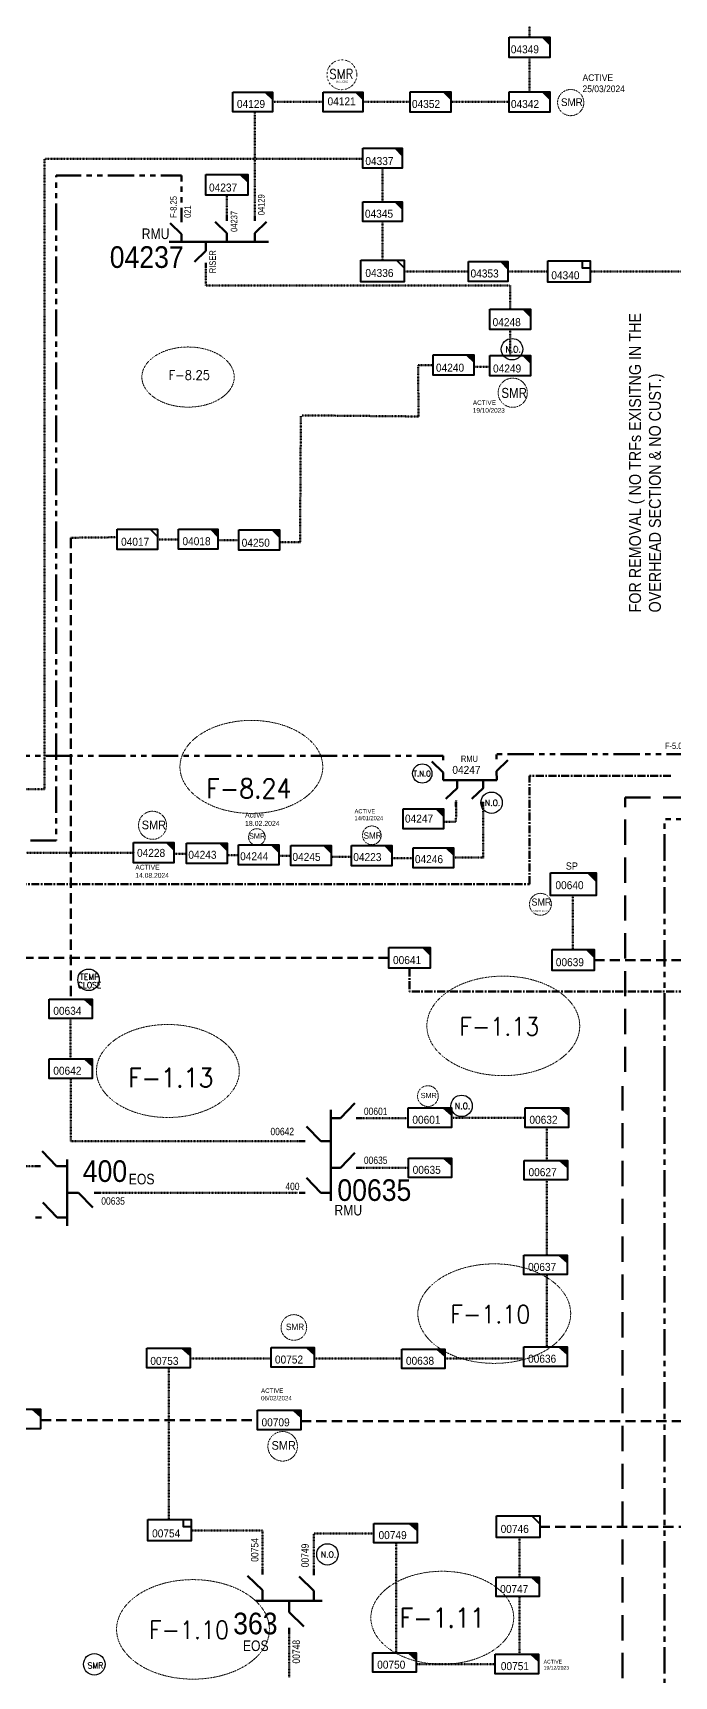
# Model space of a CAD drawing. Header units: metres. Extents: x 65984 to 144644, y -19036 to 23726.
# Drawn here: x 119167 to 119464, y 20748 to 21508 of the extents above; entities that cross this region are included whole.
import ezdxf
from ezdxf.enums import TextEntityAlignment as Align

# ---------------------------------------------------------------- set-up
doc = ezdxf.new("R2010")
doc.units = ezdxf.units.M
doc.header["$MEASUREMENT"] = 0
for name, pattern in [('( Center )', [2, 1.25, -0.25, 0.25, -0.25]), ('( Phantom )', [2.5, 1.25, -0.25, 0.25, -0.25, 0.25, -0.25]), ('DGN Style 3', [0.013877, 0, -0.013877]), ('DGN Style 4', [1.6, 0.8, -0.4, 0, -0.4]), ('HIDDEN2', [2381.25, 1587.5, -793.75])]:
    doc.linetypes.add(name, pattern=pattern)
doc.layers.get('0').update_dxf_attribs({"color": 95, "lineweight": 40})
for name, color, linetype, lineweight in [('d_eos', 111, 'Continuous', 40), ('d_eos no', 121, 'Continuous', 40), ('d_switch', 95, 'Continuous', 40), ('d_tf no', 6, 'Continuous', 40), ('d_ug cable', 95, 'Continuous', 40), ('d_ug main line', 95, 'Continuous', 40), ('d_unit sub', 7, 'Continuous', 40), ('FDR  1  05', 172, 'Continuous', 40), ('fedr no', 95, 'Continuous', 40), ('Level 37', 7, 'Continuous', 0), ('SW N O', 114, 'Continuous', 30)]:
    doc.layers.add(name, color=color, linetype=linetype, lineweight=lineweight)
doc.styles.add('NASKHF', font='naskhf.shx', dxfattribs={"height": 8})
doc.styles.add('Style-Arial', font='arial.ttf')
doc.styles.add('Style-ENGINEERING', font='ENGINEERING.shx')
doc.styles.add('Style-msdefault', font='msdefault.shx')
doc.styles.add('Style-simplex', font='simplex.shx')
doc.styles.add('Style-STANDARD', font='STANDARD.shx')

# ---------------------------------------------------------------- blocks, each defined once
blk = doc.blocks.new('TF_8')
at = {"color": 0, "linetype": 'ByBlock', "lineweight": -2}
blk.add_line((6.3, 4.95), (9.9, 1.35), dxfattribs=at)
blk.add_3dface([(-10.1, 4.95), (9.9, 4.95), (9.9, -5.05), (-10.1, -5.05)], dxfattribs=at)
blk = doc.blocks.new('exist.us-1000kva')
at = {"color": 0, "linetype": 'ByBlock', "lineweight": -2, "flags": 128}
blk.add_lwpolyline([(40, 12.9), (32.8, 20), (40, 20)], close=True, dxfattribs=at)
at = {"color": 0, "linetype": 'ByBlock', "lineweight": -2, "extrusion": (0, 0, -1)}
blk.add_solid([(-40, 12.9), (-32.8, 20), (-40, 20)], dxfattribs=at)
at = {"color": 0, "linetype": 'ByBlock', "lineweight": -2, "xscale": 2, "yscale": 2}
blk.add_blockref('TF_8', (20.2, 10.1), dxfattribs=at)
blk = doc.blocks.new('TF3')
at = {"color": 0, "linetype": 'ByBlock', "lineweight": -2}
for p, q in [((11.3, 9), (18.3, 9)), ((18.3, 9), (18.3, 2))]:
    blk.add_line(p, q, dxfattribs=at)
at = {"color": 0, "linetype": 'ByBlock', "lineweight": -2, "flags": 128}
blk.add_lwpolyline([(18.3, 2), (11.3, 2), (11.3, 9)], dxfattribs=at)
at = {"color": 0, "linetype": 'ByBlock', "lineweight": -2}
blk.add_3dface([(-21.7, 9), (18.3, 9), (18.3, -11), (-21.7, -11)], dxfattribs=at)
blk = doc.blocks.new('*U892')
at = {"layer": 'SW N O', "color": 3}
blk.add_circle((0, 0), 16.8, dxfattribs=at)
at = {"layer": 'SW N O', "color": 3, "style": 'Style-STANDARD'}
blk.add_text('N.O.', height=9.6, dxfattribs=at).set_placement((1.7, -0.2), align=Align.MIDDLE_CENTER)
blk = doc.blocks.new('*U965')
at = {"layer": 'SW N O', "color": 3, "ltscale": 0.426762}
blk.add_circle((0, 0), 16.8, dxfattribs=at)
at = {"layer": 'SW N O', "color": 3, "style": 'Style-STANDARD'}
blk.add_text('N.O.', height=9.6, dxfattribs=at).set_placement((1.7, -0.2), align=Align.MIDDLE_CENTER)
blk = doc.blocks.new('*U3618')
at = {"layer": 'SW N O', "color": 3}
blk.add_circle((0, 0), 16.8, dxfattribs=at)
at = {"layer": 'SW N O', "color": 1, "insert": (1.7, -1.8), "char_height": 9.6, "attachment_point": 5, "line_spacing_factor": 0.812622, "style": 'Style-STANDARD'}
blk.add_mtext('TEMP\\PCLOSE', dxfattribs=at)
blk = doc.blocks.new('*U3531')
at = {"layer": 'SW N O', "color": 3}
blk.add_circle((0, 0), 16.8, dxfattribs=at)
at = {"layer": 'SW N O', "color": 3, "style": 'Style-STANDARD'}
blk.add_text('T.N.O.', height=9.6, dxfattribs=at).set_placement((1.7, -0.2), align=Align.MIDDLE_CENTER)
blk = doc.blocks.new('*U3851')
at = {"layer": 'SW N O', "color": 2}
blk.add_circle((0, 0), 16.8, dxfattribs=at)
at = {"layer": 'SW N O', "color": 240, "insert": (1.7, -1.8), "char_height": 9.6, "attachment_point": 5, "line_spacing_factor": 0.6, "style": 'Style-STANDARD'}
blk.add_mtext('SMR\\P', dxfattribs=at)

msp = doc.modelspace()

# ---------------------------------------------------------------- linework, layer by layer
at = {"layer": 'd_eos', "color": 7, "linetype": 'Continuous', "lineweight": 211, "ltscale": 0.413012}
for p, q in [((119236.07, 21414.91), (119230.77, 21420.05)), ((119236.07, 21420.54), (119236.07, 21422.68)), ((119256.97, 21415.42), (119251.67, 21420.56)), ((119256.97, 21421.05), (119256.97, 21423.19)), ((119236.07, 21411.39), (119236.07, 21414.91)), ((119256.97, 21411.9), (119256.97, 21415.42)), ((119357.1, 21166.02), (119351.81, 21171.16)), ((119357.1, 21171.65), (119357.1, 21173.79)), ((119357.1, 21162.5), (119357.1, 21166.02)), ((119375.24, 21150.3), (119375.24, 21152.44))]:
    msp.add_line(p, q, dxfattribs=at)
at = {"layer": 'd_eos', "color": 7, "linetype": 'Continuous', "lineweight": 211, "ltscale": 0.534681}
for p, q in [((119270.02, 21421.1), (119270.02, 21423.24)), ((119270.02, 21415.47), (119275.32, 21420.61)), ((119270.02, 21411.95), (119270.02, 21415.47)), ((119247.33, 21407.3), (119242.04, 21402.16)), ((119247.33, 21410.82), (119247.33, 21407.3)), ((119247.33, 21401.67), (119247.33, 21399.53)), ((119381.71, 21166.62), (119387.01, 21171.76)), ((119381.72, 21172.25), (119381.72, 21174.39)), ((119363.57, 21162.43), (119363.57, 21158.92)), ((119375.6, 21162.4), (119375.6, 21158.88)), ((119381.82, 21162.53), (119381.71, 21166.62)), ((119363.64, 21158.97), (119358.34, 21153.83)), ((119375.66, 21158.93), (119370.36, 21153.79))]:
    msp.add_line(p, q, dxfattribs=at)
at = {"layer": 'd_eos', "color": 7, "linetype": 'Continuous', "lineweight": 211, "ltscale": 0.460401}
for p, q in [((119230.3, 21411.39), (119276.25, 21411.39)), ((119357.1, 21162.43), (119381.82, 21162.42))]:
    msp.add_line(p, q, dxfattribs=at)
at = {"layer": 'd_eos', "color": 1, "linetype": 'Continuous', "lineweight": 211, "ltscale": 0.413012}
msp.add_line((119362.85, 21150.3), (119362.85, 21152.44), dxfattribs=at)
at = {"layer": 'd_eos', "color": 7, "linetype": 'Continuous', "lineweight": 211, "ltscale": 0.625574}
for p, q in [((119305.05, 20967.93), (119305.05, 21009.99)), ((119309.61, 21006.23), (119316.27, 21013.09)), ((119300.49, 20995.53), (119293.83, 21002.39)), ((119305.05, 21006.23), (119309.61, 21006.23)), ((119316.9, 21006.23), (119319.67, 21006.23)), ((119293.2, 20995.52), (119290.43, 20995.52)), ((119305.05, 20995.52), (119300.49, 20995.52)), ((119178.25, 20984.05), (119171.59, 20990.92)), ((119183.17, 20987.05), (119183.17, 20956.45)), ((119309.61, 20983.22), (119316.27, 20990.08)), ((119182.81, 20984.05), (119178.25, 20984.05)), ((119305.05, 20983.22), (119309.61, 20983.22)), ((119316.9, 20983.22), (119319.67, 20983.22)), ((119183.83, 20971.72), (119188.39, 20971.72)), ((119188.39, 20971.72), (119195.05, 20964.86)), ((119195.68, 20971.72), (119198.45, 20971.72)), ((119293.2, 20971.72), (119290.43, 20971.72)), ((119300.49, 20971.72), (119293.83, 20978.58)), ((119305.05, 20971.72), (119300.49, 20971.72)), ((119178.61, 20960.25), (119171.95, 20967.11)), ((119171.32, 20960.25), (119168.55, 20960.25)), ((119183.17, 20960.25), (119178.61, 20960.25)), ((119273.46, 20795.21), (119273.46, 20797.98)), ((119297.27, 20794.85), (119297.27, 20797.62)), ((119273.46, 20787.92), (119266.6, 20794.58)), ((119297.26, 20787.55), (119290.4, 20794.21)), ((119270.46, 20783), (119301.06, 20783)), ((119273.46, 20783.36), (119273.46, 20787.92)), ((119285.8, 20782.33), (119285.8, 20777.78)), ((119297.27, 20783), (119297.27, 20787.55)), ((119285.8, 20777.78), (119292.66, 20771.12)), ((119285.8, 20770.48), (119285.8, 20767.71))]:
    msp.add_line(p, q, dxfattribs=at)
at = {"layer": 'd_eos', "color": 1, "linetype": 'Continuous', "lineweight": 211, "ltscale": 0.625574}
msp.add_line((119170.95, 20984.05), (119168.19, 20984.05), dxfattribs=at)
at = {"layer": 'd_ug cable', "color": 6, "linetype": 'DGN Style 3', "lineweight": 100}
for p, q in [((119396.93, 21519.83), (119396.93, 21506.05)), ((119270.02, 21423.24), (119270.02, 21471.5)), ((119329.01, 21445.49), (119329.01, 21429.91)), ((119256.97, 21423.19), (119256.97, 21432.89)), ((119329.01, 21420.75), (119329.01, 21402.97))]:
    msp.add_line(p, q, dxfattribs=at)
at = {"layer": 'd_ug cable', "color": 1, "linetype": 'DGN Style 3', "lineweight": 100}
for p, q in [((119363.1, 21153.07), (119362.96, 21143.17)), ((119357.25, 21143.18), (119362.96, 21143.17)), ((119319.67, 20983.22), (119340.98, 20983.22))]:
    msp.add_line(p, q, dxfattribs=at)
at = {"layer": 'd_ug cable', "color": 121, "linetype": 'DGN Style 3', "lineweight": 100}
for p, q in [((119375.52, 21126.41), (119375.47, 21152.36)), ((119238.09, 21128.37), (119232.62, 21128.37)), ((119262.55, 21127.75), (119257.08, 21127.75)), ((119286.54, 21127.41), (119281.07, 21127.41)), ((119314.05, 21126.94), (119305.42, 21126.94)), ((119343.31, 21126.46), (119332.76, 21126.46)), ((119375.52, 21126.66), (119361.99, 21126.66))]:
    msp.add_line(p, q, dxfattribs=at)
at = {"layer": 'd_ug cable', "color": 160, "linetype": 'HIDDEN2', "lineweight": 158, "ltscale": 0.003}
for p, q in [((119171.01, 20866.52), (119271.26, 20866.52)), ((119291.26, 20866.13), (119498.53, 20866.13))]:
    msp.add_line(p, q, dxfattribs=at)
at = {"layer": 'd_ug cable', "color": 121, "linetype": 'DGN Style 3', "lineweight": 100, "flags": 128}
msp.add_lwpolyline([(117623, 22010.57), (117623, 21911.8), (117679.02, 21911.8), (117679.02, 21766.21), (118309.82, 21766.21), (118309.82, 21128.9), (119213.92, 21128.9), (119213.92, 21129.06), (119213.92, 21129.06)], dxfattribs=at)
at = {"layer": 'd_ug cable', "color": 6, "linetype": 'DGN Style 3', "lineweight": 100, "flags": 128}
for points in [[(119396.93, 21480.78), (119396.93, 21496.65)], [(119278.12, 21476.08), (119301.64, 21476.08)], [(119319.96, 21476.08), (119341.83, 21476.08)], [(119387.54, 21476.08), (119360.62, 21476.08)], [(119172.7, 21158.33), (119172.7, 21449.82), (119319.85, 21449.82)], [(119247.33, 21399.53), (119247.33, 21391.27), (119366.63, 21391.27)], [(119368.29, 21397.69), (119339.08, 21397.69)], [(119405.64, 21397.69), (119387, 21397.69)], [(120002.79, 21397.69), (119424.94, 21397.69)], [(119366.63, 21391.27), (119388, 21391.16), (119388.06, 21380.26)], [(119388.06, 21370.87), (119388, 21364.98), (119388.06, 21358.85)], [(119352.61, 21354.43), (119352.61, 21354.43), (119345.49, 21354.41)], [(119345.49, 21354.41), (119345.6, 21336.64), (119345.66, 21330.51)], [(119378.66, 21353.51), (119378.66, 21353.51), (119371.1, 21353.56)], [(118818.63, 21334.76), (118826.31, 21334.76), (118826.31, 21158.33), (119172.7, 21158.33)], [(119290.87, 21272.45), (119291.26, 21330.78)], [(119345.76, 21330.64), (119345.76, 21330.64), (119291.69, 21331.15)], [(119206.43, 21274.8), (119184.84, 21274.55)], [(119224.92, 21273.7), (119234.78, 21273.7)], [(119252.78, 21273.39), (119262.64, 21273.39)], [(119281.19, 21272.56), (119291.05, 21272.56)], [(119319.67, 21006.23), (119340.86, 21006.23)], [(119360.86, 21006.38), (119394.97, 21006.38)], [(119404.97, 21001.88), (119404.97, 20986.64)], [(119404.97, 20977.64), (119404.97, 20942.83)], [(119404.97, 20933.83), (119404.97, 20900.39)], [(119230.28, 20820.68), (119230.28, 20890.75)], [(119240.05, 20895.02), (119277.49, 20895.02)], [(119297.52, 20895.02), (119337.89, 20895.02)], [(119357.89, 20895.02), (119394.35, 20895.02)], [(119273.46, 20797.24), (119273.46, 20815.45), (119240.58, 20815.45)]]:
    msp.add_lwpolyline(points, dxfattribs=at)
at = {"layer": 'd_ug cable', "color": 6, "linetype": 'HIDDEN2', "lineweight": 158, "ltscale": 0.003}
msp.add_lwpolyline([(119184.84, 21274.55), (119184.84, 21061.25)], dxfattribs=at)
at = {"layer": 'd_ug cable', "color": 1, "linetype": 'HIDDEN2', "lineweight": 158, "ltscale": 0.003}
msp.add_lwpolyline([(119426.9, 21079.28), (119490.1, 21079.28), (119490.1, 21216.95), (119564.62, 21216.95)], dxfattribs=at)
at = {"layer": 'd_ug cable', "color": 1, "linetype": 'DGN Style 3', "lineweight": 100, "flags": 128}
for points in [[(119417.01, 21084.27), (119417.01, 21109.05)], [(119184.77, 21033.55), (119184.77, 21052.25)], [(119290.43, 20995.52), (119184.84, 20995.52), (119184.84, 21024.55)], [(119042.23, 20984.05), (119168.19, 20984.05)], [(119198.45, 20971.72), (119289.88, 20971.72)]]:
    msp.add_lwpolyline(points, dxfattribs=at)
at = {"layer": 'd_ug cable', "color": 7, "linetype": 'HIDDEN2', "lineweight": 158, "ltscale": 0.003}
msp.add_lwpolyline([(119331.89, 21080.34), (119136.26, 21080.34)], dxfattribs=at)
at = {"layer": 'd_ug cable', "color": 98, "linetype": 'DGN Style 3', "lineweight": 100, "flags": 128}
for points in [[(119297.27, 20796.92), (119297.27, 20814.2), (119325.11, 20814.2)], [(119392.33, 20794), (119392.33, 20812.27)], [(119335.37, 20809.74), (119335.37, 20758.87)], [(119392.33, 20758.36), (119392.33, 20784.92)], [(119344.58, 20753.63), (119381.29, 20753.63)]]:
    msp.add_lwpolyline(points, dxfattribs=at)
at = {"layer": 'd_ug cable', "color": 98, "linetype": 'HIDDEN2', "lineweight": 140, "ltscale": 0.003}
msp.add_lwpolyline([(119401.68, 20817.25), (119498.53, 20817.25)], dxfattribs=at)
at = {"layer": 'd_ug cable', "color": 17, "linetype": 'DGN Style 3', "lineweight": 100, "flags": 128}
msp.add_lwpolyline([(119285.8, 20747.51), (119285.8, 20767.71)], dxfattribs=at)
at = {"layer": 'd_ug cable', "color": 2, "linetype": 'DGN Style 4', "lineweight": 13}
msp.add_circle((119310.22, 21488.64), 6.9, dxfattribs=at)
at = {"layer": 'd_ug cable', "color": 2, "linetype": 'DGN Style 3', "lineweight": 13}
for centre, radius in [((119416.02, 21475.77), 6.06), ((119389.21, 21341.61), 6.75), ((119222.67, 21141.6), 6.49), ((119270.91, 21136.18), 3.85), ((119324.07, 21136.97), 4.32), ((119402.03, 21105.07), 5.07), ((119349.98, 21016.37), 4.8), ((119288.01, 20909.39), 5.93), ((119282.85, 20854.43), 6.84)]:
    msp.add_circle(centre, radius, dxfattribs=at)
at = {"layer": 'd_ug main line', "color": 234, "linetype": '( Phantom )', "lineweight": 158, "ltscale": 9.8}
msp.add_line((121261, 21174.44), (119380.39, 21174.44), dxfattribs=at)
at = {"layer": 'd_ug main line', "color": 6, "linetype": '( Phantom )', "lineweight": 140, "ltscale": 9.8, "flags": 128}
msp.add_lwpolyline([(117638.39, 22032.2), (117638.39, 21915.4), (117684.75, 21915.4), (117684.75, 21771.94), (118315.69, 21771.94), (118315.69, 21134.64), (119178.16, 21134.64), (119178.16, 21442), (119236.07, 21442), (119236.07, 21422.68)], dxfattribs=at)
at = {"layer": 'd_ug main line', "color": 234, "linetype": '( Phantom )', "lineweight": 158, "ltscale": 9.8, "flags": 128}
for points in [[(119357.1, 21173.79), (119357.1, 21173.79), (119128.63, 21173.74), (119128.63, 21173.74)], [(119459.42, 21027.24), (119459.42, 21144.44), (119482.94, 21144.44)], [(119459.42, 20577.88), (119459.42, 21027.53)]]:
    msp.add_lwpolyline(points, dxfattribs=at)
at = {"layer": 'd_ug main line', "color": 231, "linetype": '( Center )', "lineweight": 158, "ltscale": 2.94, "flags": 128}
for points in [[(119397.02, 21114.38), (119397.02, 21164.42), (119463.02, 21164.42)], [(118761.56, 21156.16), (118761.56, 21114.38), (119397.02, 21114.38)]]:
    msp.add_lwpolyline(points, dxfattribs=at)
at = {"layer": 'd_ug main line', "color": 135, "linetype": 'HIDDEN2', "lineweight": 140, "ltscale": 0.00735}
for points in [[(119441.26, 21027.53), (119441.26, 21154.44), (119474.34, 21154.44)], [(119212.1, 20712.21), (119439.94, 20712.21), (119439.94, 21021.02)]]:
    msp.add_lwpolyline(points, dxfattribs=at)
at = {"layer": 'd_ug main line', "color": 7, "linetype": '( Center )', "lineweight": 158, "ltscale": 2.94, "flags": 128}
msp.add_lwpolyline([(119569.66, 21064.68), (119341.45, 21064.68), (119341.45, 21075.52)], dxfattribs=at)
at = {"layer": 'fedr no', "color": 82, "linetype": 'DGN Style 3', "lineweight": 13, "true_color": 0x1dc70e}
for centre, major_axis in [((119239.1, 21348.86), (21.35, 0)), ((119268.37, 21168.6), (33.02, 0)), ((119384.85, 21048.85), (35.33, 0)), ((119229.78, 21027.99), (33.02, 0)), ((119380.68, 20915.8), (35.33, 0)), ((119241.38, 20769.79), (35.33, 0)), ((119356.64, 20775.16), (33.02, 0))]:
    msp.add_ellipse(centre, major_axis=major_axis, ratio=0.651175, dxfattribs=at)

# ---------------------------------------------------------------- block references
at = {"layer": 'd_tf no', "color": 121, "linetype": 'Continuous', "lineweight": 40, "xscale": 0.5, "yscale": 0.45, "zscale": 0.4267622666565712}
msp.add_blockref('exist.us-1000kva', (119381.17, 20749.29), dxfattribs=at)
at = {"layer": 'd_unit sub', "color": 6, "linetype": 'Continuous', "lineweight": 40, "zscale": 0.4267622666565712, "rotation": 359.9999999999999}
for name, p, xscale, yscale in [('exist.us-1000kva', (119259.8, 21471.5), 0.4579493463957343, 0.4579493463957343), ('exist.us-1000kva', (119319.85, 21445.49), 0.4579493463957343, 0.4579493463957343), ('exist.us-1000kva', (119247.28, 21432.89), 0.4847572782162368, 0.4847572782162368), ('exist.us-1000kva', (119319.85, 21420.75), 0.4579493463957343, 0.4579493463957343), ('exist.us-1000kva', (119368.69, 21393.11), 0.4579493463957343, 0.4579493463957343), ('TF_8', (119215.72, 21273.87), 0.9287120526246042, 0.9287120526246042), ('exist.us-1000kva', (119234.62, 21269.31), 0.4579493463957343, 0.4579493463957343)]:
    msp.add_blockref(name, p, dxfattribs=dict(at, xscale=xscale, yscale=yscale))
at = {"layer": 'd_unit sub', "color": 2, "linetype": 'Continuous', "lineweight": 40, "xscale": 0.4579493463957343, "yscale": 0.4579493463957343, "zscale": 0.4267622666565712, "rotation": 359.9999999999999}
msp.add_blockref('exist.us-1000kva', (119301.64, 21471.5), dxfattribs=at)
at = {"layer": 'FDR  1  05', "color": 6, "linetype": 'Continuous', "lineweight": 40, "rotation": 359.9999999999999}
for name, p, xscale, yscale, zscale in [('exist.us-1000kva', (119387.54, 21496.65), 0.4695485481274629, 0.4695485481274629, 0.4267622666565712), ('exist.us-1000kva', (119341.83, 21471.39), 0.4695485481274629, 0.4695485481274629, 0.4267622666565712), ('TF_8', (119329.11, 21398.01), 1.001372083051651, 1.001372083051651, 0.4267622666565712), ('TF3', (119416.01, 21398.18), 0.488013260261407, 0.488013260261407, 0.1300771388769227), ('exist.us-1000kva', (119378.66, 21370.87), 0.469928342256575, 0.469928342256575, 0.4267622666565712), ('exist.us-1000kva', (119352.46, 21349.81), 0.469928342256575, 0.469928342256575, 0.4267622666565712), ('exist.us-1000kva', (119262.63, 21268.88), 0.469928342256575, 0.469928342256575, 0.4267622666565712), ('TF3', (119231.32, 20816.17), 0.5002700650522687, 0.5002700650522687, 0.1300771388769227)]:
    msp.add_blockref(name, p, dxfattribs=dict(at, xscale=xscale, yscale=yscale, zscale=zscale))
at = {"layer": 'FDR  1  05', "color": 2, "linetype": 'Continuous', "lineweight": 40, "rotation": 359.9999999999999}
for p, xscale, yscale, zscale in [((119387.54, 21471.39), 0.4695485481274629, 0.4695485481274629, 0.4267622666565712), ((119378.66, 21349.45), 0.469928342256575, 0.469928342256575, 0.4267622666565712), ((119213.84, 21124.31), 0.467059166280492, 0.467059166280492, 0.4267622666565712), ((119262.39, 21123.24), 0.467059166280492, 0.467059166280492, 0.4267622666565712), ((119314.71, 21122.86), 0.467059166280492, 0.467059166280492, 0.4267622666565712), ((119406.74, 21109.06), 0.5251690937774081, 0.5251690937774081, 0.4017882025705384)]:
    msp.add_blockref('exist.us-1000kva', p, dxfattribs=dict(at, xscale=xscale, yscale=yscale, zscale=zscale))
at = {"layer": 'FDR  1  05', "color": 1, "linetype": 'Continuous', "lineweight": 40, "rotation": 359.9999999999999}
for p, xscale, yscale, zscale in [((119338.52, 21139.89), 0.467059166280492, 0.467059166280492, 0.4267622666565712), ((119407.39, 21074.41), 0.4877351243273332, 0.4877351243273332, 0.4017882025705384)]:
    msp.add_blockref('exist.us-1000kva', p, dxfattribs=dict(at, xscale=xscale, yscale=yscale, zscale=zscale))
at = {"layer": 'FDR  1  05', "color": 121, "linetype": 'Continuous', "lineweight": 40, "xscale": 0.467059166280492, "yscale": 0.467059166280492, "zscale": 0.4267622666565712, "rotation": 359.9999999999999}
for p in [(119238.45, 21123.92), (119286.56, 21122.94), (119343.18, 21121.9)]:
    msp.add_blockref('exist.us-1000kva', p, dxfattribs=at)
at = {"layer": 'FDR  1  05', "color": 7, "linetype": 'Continuous', "lineweight": 40, "xscale": 0.4781841814282609, "yscale": 0.4781841814282609, "zscale": 0.4017882025705384, "rotation": 359.9999999999999}
msp.add_blockref('exist.us-1000kva', (119331.89, 21075.52), dxfattribs=at)
at = {"layer": 'FDR  1  05', "color": 1, "linetype": 'Continuous', "lineweight": 40, "xscale": 0.5, "yscale": 0.45, "zscale": 0.4267622666565712}
for p in [(119174.84, 21052.25), (119174.84, 21024.55), (119340.98, 20978.72)]:
    msp.add_blockref('exist.us-1000kva', p, dxfattribs=at)
at = {"layer": 'FDR  1  05', "color": 2, "linetype": 'Continuous', "lineweight": 40, "xscale": 0.5, "yscale": 0.45, "zscale": 0.4267622666565712}
for p in [(119340.86, 21001.88), (119277.46, 20891.11), (119271.26, 20862.09)]:
    msp.add_blockref('exist.us-1000kva', p, dxfattribs=at)
at = {"layer": 'FDR  1  05', "color": 6, "linetype": 'Continuous', "lineweight": 40, "xscale": 0.5, "yscale": 0.45, "zscale": 0.4267622666565712}
for p in [(119394.97, 21001.88), (119394.57, 20977.64), (119394.35, 20933.83), (119220.05, 20890.75), (119337.89, 20890.43), (119394.35, 20891.39)]:
    msp.add_blockref('exist.us-1000kva', p, dxfattribs=at)
at = {"layer": 'FDR  1  05', "color": 160, "linetype": 'Continuous', "lineweight": 40, "xscale": 0.5, "yscale": 0.45, "zscale": 0.4267622666565712}
msp.add_blockref('exist.us-1000kva', (119150.84, 20862.56), dxfattribs=at)
at = {"layer": 'FDR  1  05', "color": 98, "linetype": 'Continuous', "lineweight": 40, "zscale": 0.4267622666565712}
msp.add_blockref('TF_8', (119391.78, 20817.32), dxfattribs=at)
at = {"layer": 'FDR  1  05', "color": 98, "linetype": 'Continuous', "lineweight": 40, "xscale": 0.5, "yscale": 0.45, "zscale": 0.4267622666565712}
for p in [(119325.04, 20809.79), (119381.51, 20784.92), (119324.58, 20749.98)]:
    msp.add_blockref('exist.us-1000kva', p, dxfattribs=at)
at = {"layer": 'SW N O', "color": 3}
for name, p, xscale, yscale, zscale in [('*U965', (119388.9, 21361.75), 0.2950694635422144, 0.2950694635422144, 0.2950694635422144), ('*U3531', (119347.41, 21165.54), 0.265562517187993, 0.265562517187993, 0.265562517187993), ('*U892', (119379.42, 21152.03), 0.2950694635422144, 0.2950694635422144, 0.2950694635422144), ('*U892', (119365.57, 21011.86), 0.2950694635422144, 0.2950694635422144, 0.2950694635422144), ('*U965', (119303.55, 20804.46), 0.2950694635422144, 0.2950694635422144, 0.2950694635422144)]:
    msp.add_blockref(name, p, dxfattribs=dict(at, xscale=xscale, yscale=yscale, zscale=zscale))
at = {"layer": 'SW N O', "color": 1, "xscale": 0.2950694635422144, "yscale": 0.2950694635422144, "zscale": 0.2950694635422144}
msp.add_blockref('*U3618', (119193.08, 21070.14), dxfattribs=at)
at = {"layer": 'SW N O', "color": 240, "xscale": 0.2979817618965975, "yscale": 0.2979817618965975, "zscale": 0.2979817618965975, "rotation": 359.9999999999999}
msp.add_blockref('*U3851', (119195.76, 20753.64), dxfattribs=at)

# ---------------------------------------------------------------- texts
at = {"layer": 'd_eos no', "color": 7, "linetype": 'Continuous', "lineweight": 140, "style": 'Style-Arial', "width": 0.88}
for s, p in [('04237', (119202.9, 21409.33)), ('400', (119190.43, 20986.69)), ('00635', (119308.14, 20977.91)), ('363', (119259.96, 20777.51))]:
    msp.add_text(s, height=10, dxfattribs=at).set_placement(p, align=Align.TOP_LEFT)
at = {"layer": 'd_switch', "color": 94, "linetype": 'Continuous', "lineweight": 30, "style": 'Style-ENGINEERING', "width": 0.857143}
msp.add_text('021', height=3.04, rotation=90, dxfattribs=at).set_placement((119237.37, 21422.47), align=Align.TOP_LEFT)
for s, rotation, p in [('04129', 90, (119271.43, 21433.37)), ('RISER', 89.99157, (119248.92, 21407.51))]:
    msp.add_text(s, height=3.04, rotation=rotation, dxfattribs=at).set_placement(p, align=Align.TOP_RIGHT)
at = {"layer": 'd_switch', "color": 1, "linetype": 'Continuous', "lineweight": 30, "style": 'Style-ENGINEERING', "width": 0.857143}
msp.add_text('SMR', height=4.646, rotation=0.00263, dxfattribs=at).set_placement((119383.96, 21343.84), align=Align.TOP_LEFT)
at = {"layer": 'd_switch', "color": 234, "linetype": 'Continuous', "lineweight": 13, "style": 'Style-msdefault', "width": 0.857143}
msp.add_text('F-5.04', height=2.92, dxfattribs=at).set_placement((119459.58, 21179.79), align=Align.TOP_LEFT)
at = {"layer": 'd_switch', "color": 6, "linetype": 'Continuous', "lineweight": 30, "style": 'Style-ENGINEERING', "width": 0.857143}
msp.add_text('00601', height=3.43, dxfattribs=at).set_placement((119320.39, 21011.05), align=Align.TOP_LEFT)
at = {"layer": 'd_switch', "color": 191, "linetype": 'Continuous', "lineweight": 30, "style": 'Style-ENGINEERING', "width": 0.857143}
for s, p in [('00642', (119277.19, 21001.72)), ('00635', (119320.39, 20988.42))]:
    msp.add_text(s, height=3.43, dxfattribs=at).set_placement(p, align=Align.TOP_LEFT)
msp.add_text('400', height=3.43, dxfattribs=at).set_placement((119290.64, 20976.32), align=Align.TOP_RIGHT)
at = {"layer": 'd_switch', "color": 1, "linetype": 'Continuous', "lineweight": 30, "style": 'Style-ENGINEERING', "width": 0.857143}
msp.add_text('00635', height=3.43, dxfattribs=at).set_placement((119198.97, 20969.6), align=Align.TOP_LEFT)
at = {"layer": 'd_switch', "color": 17, "linetype": 'Continuous', "lineweight": 30, "style": 'Style-ENGINEERING', "width": 0.857143}
msp.add_text('00754', height=3.43, rotation=90.00037, dxfattribs=at).set_placement((119268.21, 20811.97), align=Align.TOP_RIGHT)
at = {"layer": 'd_switch', "color": 6, "linetype": 'Continuous', "lineweight": 30, "style": 'Style-ENGINEERING', "width": 0.857143}
msp.add_text('00749', height=3.43, rotation=90, dxfattribs=at).set_placement((119291.48, 20798.49), align=Align.TOP_LEFT)
at = {"layer": 'd_switch', "color": 17, "linetype": 'Continuous', "lineweight": 30, "style": 'Style-ENGINEERING', "width": 0.857143}
msp.add_text('00748', height=3.43, rotation=90, dxfattribs=at).set_placement((119287.38, 20753.98), align=Align.TOP_LEFT)
at = {"layer": 'd_switch', "color": 94, "linetype": 'Continuous', "lineweight": 30, "char_height": 3.0395, "attachment_point": 1, "rotation": 90, "style": 'NASKHF'}
for s, insert in [('\\FENGINEERING;\\H1x;\\W0.857143;F-8.25\\P', (119230.85, 21422.47)), ('\\FENGINEERING;\\H1x;\\W0.857143;04237\\P', (119258.87, 21415.98))]:
    msp.add_mtext(s, dxfattribs=dict(at, insert=insert))
at = {"layer": 'd_switch', "color": 2, "linetype": 'Continuous', "lineweight": 13, "insert": (119443.02, 21240.01), "char_height": 5.5065, "attachment_point": 1, "rotation": 90, "style": 'NASKHF'}
msp.add_mtext('\\Fmsdefault;\\H1x;\\W0.9;FOR REMOVAL ( NO TRFs EXISITNG IN THE \\POVERHEAD SECTION & NO CUST.)', dxfattribs=at)
at = {"layer": 'd_tf no', "color": 6, "linetype": 'Continuous', "lineweight": 40, "style": 'Style-msdefault', "width": 0.945946}
for s, p in [('04349', (119388.32, 21502.25)), ('04129', (119261.69, 21476.99)), ('04352', (119342.61, 21476.98)), ('04337', (119321.07, 21450.58)), ('04237', (119248.8, 21438.34)), ('04345', (119320.88, 21426.24)), ('04336', (119321.08, 21398.84)), ('04353', (119369.71, 21398.6)), ('04340', (119407.06, 21397.78)), ('04248', (119379.91, 21376.09)), ('04240', (119353.71, 21355.04)), ('04017', (119208.13, 21274.57)), ('04018', (119236.51, 21274.8)), ('04250', (119263.89, 21274.1)), ('00632', (119396.92, 21007.29)), ('00627', (119396.52, 20983.05)), ('00637', (119396.3, 20939.24)), ('00753', (119221.66, 20895.78)), ('00638', (119339.84, 20895.84)), ('00636', (119396.3, 20896.8)), ('00754', (119222.48, 20816.03))]:
    msp.add_text(s, height=3.7, dxfattribs=at).set_placement(p, align=Align.TOP_LEFT)
at = {"layer": 'd_tf no', "color": 1, "linetype": 'Continuous', "lineweight": 13, "ltscale": 0.9, "style": 'Style-simplex', "width": 0.909091}
msp.add_text('SMR', height=4.396, dxfattribs=at).set_placement((119309.97, 21488.96), align=Align.MIDDLE_CENTER)
at = {"layer": 'd_tf no', "color": 121, "linetype": 'Continuous', "lineweight": 40, "style": 'Style-msdefault', "width": 0.945946}
for s, height, p in [('06/11/2023', 0.814, (119307.45, 21485.84)), ('04121', 3.7, (119303.59, 21478.19)), ('04342', 3.7, (119388.38, 21476.96)), ('04249', 3.7, (119380.11, 21354.67)), ('04243', 3.7, (119239.24, 21129.81)), ('04244', 3.7, (119263.19, 21129.13)), ('04245', 3.7, (119287.36, 21128.83)), ('04223', 3.7, (119315.5, 21128.75)), ('04246', 3.7, (119343.98, 21127.79)), ('00709', 3.7, (119273.07, 20867.39)), ('00751', 3.7, (119383.71, 20754.66))]:
    msp.add_text(s, height=height, dxfattribs=at).set_placement(p, align=Align.TOP_LEFT)
at = {"layer": 'd_tf no', "color": 1, "linetype": 'Continuous', "lineweight": 40, "style": 'Style-msdefault', "width": 0.945946}
for s, height, p in [('SMR', 3.584, (119411.52, 21477.75)), ('04247', 3.7, (119339.39, 21146.54)), ('SMR', 3.995, (119217.69, 21143.76)), ('SMR', 2.465, (119267.28, 21137.85)), ('SMR', 2.978, (119320.26, 21138.35)), ('SMR', 3.281, (119397.87, 21107.75)), ('00639', 3.7, (119409.13, 21080.14)), ('00634', 3.7, (119176.8, 21057.66)), ('00642', 3.7, (119176.8, 21029.96)), ('SMR', 2.428, (119346.67, 21017.86)), ('00635', 3.7, (119342.94, 20984.13)), ('SMR', 2.997, (119284.36, 20911.17))]:
    msp.add_text(s, height=height, dxfattribs=at).set_placement(p, align=Align.TOP_LEFT)
at = {"layer": 'd_tf no', "color": 7, "linetype": 'Continuous', "lineweight": 40, "style": 'Style-msdefault', "width": 0.945946}
for s, height, p in [('04247', 3.7, (119361.3, 21169.05)), ('SP', 3.33, (119413.74, 21124.42)), ('00641', 3.7, (119333.86, 21081.12))]:
    msp.add_text(s, height=height, dxfattribs=at).set_placement(p, align=Align.TOP_LEFT)
at = {"layer": 'd_tf no', "color": 2, "linetype": 'Continuous', "lineweight": 40, "style": 'Style-msdefault', "width": 0.945946}
for s, p in [('04228', (119215.51, 21130.69)), ('00640', (119408.96, 21115.75)), ('00601', (119342.81, 21007.29)), ('00752', (119279.27, 20896.42))]:
    msp.add_text(s, height=3.7, dxfattribs=at).set_placement(p, align=Align.TOP_LEFT)
at = {"layer": 'd_tf no', "color": 1, "linetype": 'Continuous', "lineweight": 13, "style": 'Style-msdefault', "width": 0.947368}
msp.add_text('SMR', height=4.004, dxfattribs=at).set_placement((119277.7, 20856.87), align=Align.TOP_LEFT)
at = {"layer": 'd_tf no', "color": 98, "linetype": 'Continuous', "lineweight": 40, "style": 'Style-msdefault', "width": 0.945946}
for s, p in [('00749', (119327.17, 20815.24)), ('00746', (119383.64, 20818.1)), ('00747', (119383.39, 20790.32)), ('00750', (119326.54, 20755.33))]:
    msp.add_text(s, height=3.7, dxfattribs=at).set_placement(p, align=Align.TOP_LEFT)
at = {"layer": 'd_tf no', "color": 121, "linetype": 'Continuous', "lineweight": 40, "attachment_point": 1, "style": 'NASKHF'}
for s, insert, char_height in [('\\Fmsdefault;\\H1x;\\W0.945946;ACTIVE\\P25/03/2024', (119421.49, 21488.84), 3.0919), ('\\Fmsdefault;\\H1x;\\W0.945946;ACTIVE\\P19/10/2023', (119370.79, 21338.1), 2.144), ('\\Fmsdefault;\\H1x;\\W0.945946;Active\\P18.02.2024', (119265.45, 21147.51), 2.3268), ('\\Fmsdefault;\\H1x;\\W0.945946;ACTIVE\\P14/01/2024', (119316.08, 21149.06), 1.9213), ('\\Fmsdefault;\\H1x;\\W0.945946;ACTIVE\\P14.08.2024', (119214.71, 21123.34), 2.2617), ('\\Fmsdefault;\\H1x;\\W0.945946;ACTIVE\\P06/02/2024', (119272.85, 20881.2), 2.0697), ('\\Fmsdefault;\\H1x;\\W0.945946;ACTIVE\\P19/12/2023', (119403.52, 20755.72), 1.7096)]:
    msp.add_mtext(s, dxfattribs=dict(at, insert=insert, char_height=char_height))
at = {"layer": 'd_tf no', "color": 7, "linetype": 'Continuous', "lineweight": 40, "true_color": 0xffffff, "insert": (119398.44, 21102.22), "char_height": 0.6029, "width": 33.5412, "attachment_point": 1, "style": 'NASKHF'}
msp.add_mtext('\\fCalibri|b0|i0|c178178|p39;ACTIVE 02.10.2023\\P', dxfattribs=at)
at = {"layer": 'fedr no', "color": 6, "linetype": 'Continuous', "lineweight": 40, "attachment_point": 5, "style": 'Style-STANDARD'}
for s, insert, char_height in [('F-8.25\\P', (119239.7, 21349.78), 4.307), ('F-8.24', (119267.22, 21158.63), 8.852), ('F-1.13', (119383.01, 21048.58), 8.326), ('F-1.13\\P', (119231.12, 21024.91), 8.852), ('F-1.10', (119378.84, 20915.53), 8.326), ('F-1.11', (119356.64, 20775.16), 8.852), ('F-1.10', (119239.53, 20769.52), 8.326)]:
    msp.add_mtext(s, dxfattribs=dict(at, insert=insert, char_height=char_height))
at = {"layer": 'Level 37', "color": 7, "linetype": 'Continuous', "lineweight": 100, "style": 'Style-msdefault', "width": 0.86}
for s, height, p in [('RMU', 4.9, (119230.5, 21417.57)), ('RMU', 2.917, (119373.13, 21173.83)), ('EOS', 4.9, (119223.59, 20980.46)), ('RMU', 4.9, (119319.6, 20966.09)), ('EOS', 4.9, (119276.34, 20764.68))]:
    msp.add_text(s, height=height, rotation=0.00037, dxfattribs=at).set_placement(p, align=Align.TOP_RIGHT)

doc.saveas('drawing.dxf')
